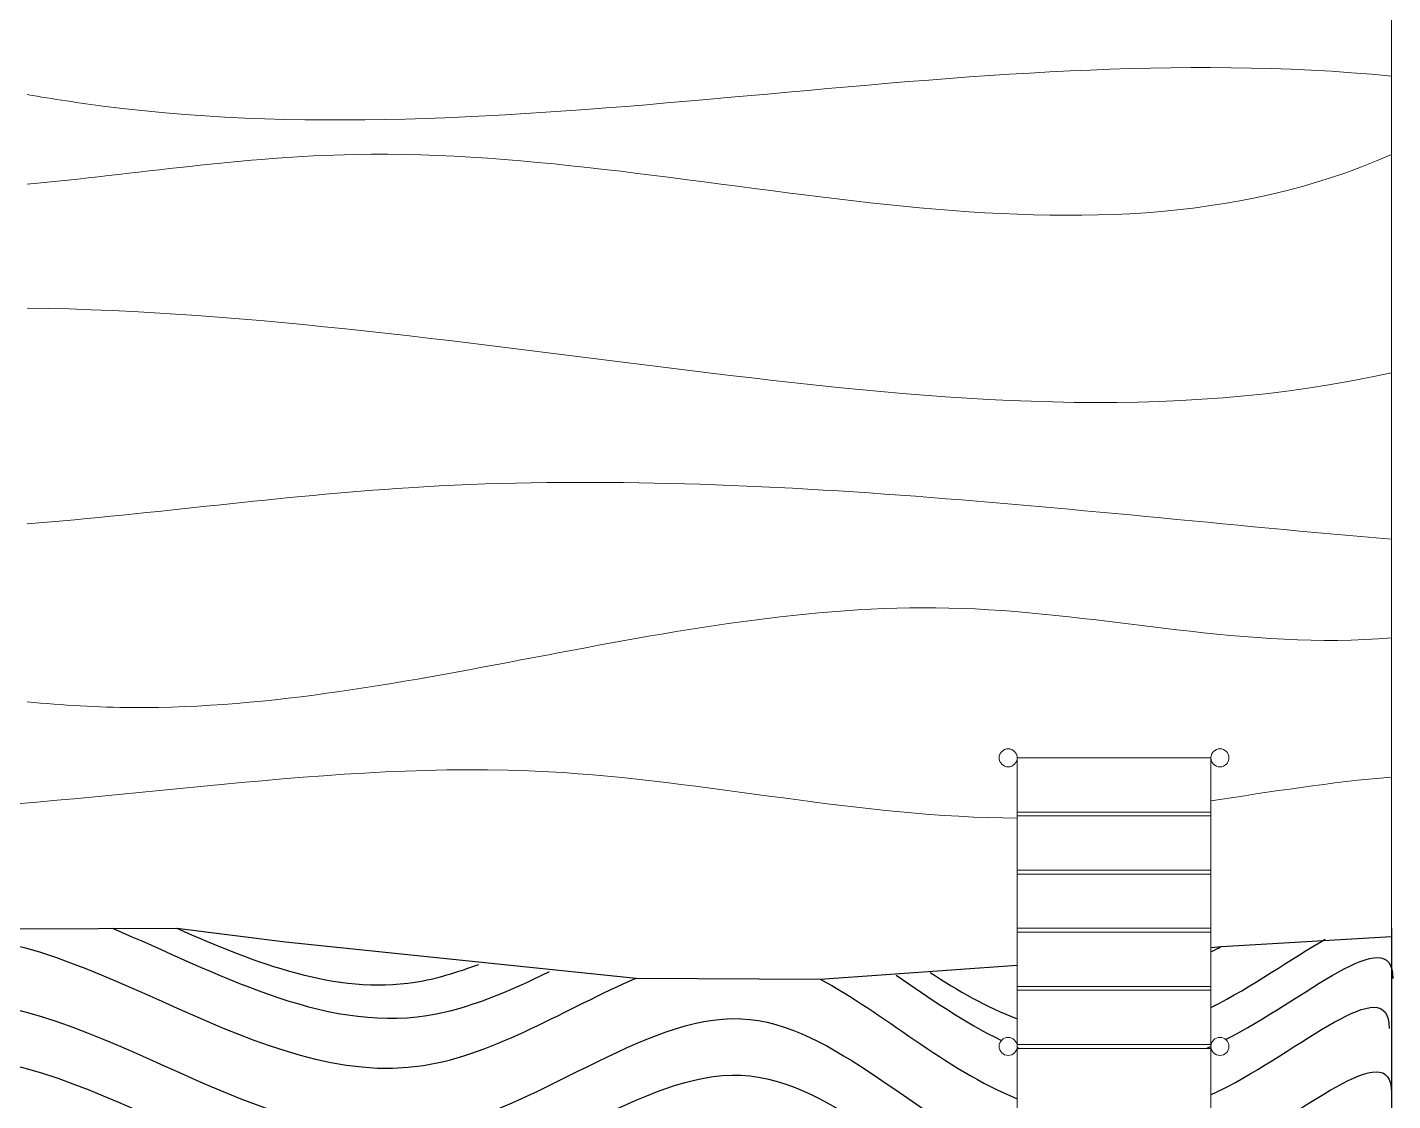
# Model space of a CAD drawing. Header units: millimetres. Extents: x 23333 to 28359, y 14545 to 18213.
# Drawn here: x 27301 to 28359, y 15806 to 16637 of the extents above; entities that cross this region are included whole.
import ezdxf

# ---------------------------------------------------------------- set-up
doc = ezdxf.new("R2010")
doc.units = ezdxf.units.MM
doc.layers.get('0').update_dxf_attribs({"lineweight": 18})
doc.layers.add('acqua', color=140, linetype='Continuous')
doc.layers.add('curve di livello', color=6, linetype='Continuous', lineweight=18)
doc.layers.add('Wall', color=7, linetype='Continuous', lineweight=20)

msp = doc.modelspace()

# ---------------------------------------------------------------- linework, layer by layer
msp.add_line((28357.7, 17939.2), (28357.7, 15939.2))
at = {"layer": 'acqua'}
for p, q in [((27295.3, 15938.9), (27416.9, 15939.2)), ((27416.9, 15939.2), (27501.1, 15928.6)), ((28357.7, 15939.2), (28357.7, 15617.2)), ((27501.1, 15928.6), (27772.7, 15900.6)), ((28217.8, 15924.4), (28226.1, 15925.1)), ((28226.1, 15925.1), (28357.7, 15932.9)), ((27915.2, 15899.8), (28067.8, 15910.6)), ((27772.7, 15900.6), (27915.2, 15899.8))]:
    msp.add_line(p, q, dxfattribs=at)
for points in [[(28229.2, 15853.1), (28289.3, 15883.3), (28358.6, 15946.3), (28358.6, 15900.3)], [(27974, 15903), (28000, 15885.1), (28026.7, 15866.3), (28055.6, 15852.4)], [(28000.4, 15904.9), (28021.8, 15891), (28044, 15878.1), (28067.8, 15869.2)], [(27915.2, 15899.8), (27963.6, 15874.3), (28011.6, 15830.2), (28067.8, 15807.2)], [(28067.7, 15846.9), (28068.3, 15846.7), (28068.8, 15846.5), (28069.3, 15846.2)], [(28214.3, 15846.2), (28215.5, 15846.7), (28216.6, 15847.2), (28217.8, 15847.7)]]:
    msp.add_open_spline(points, degree=3, dxfattribs=at)
for points, knots in [([(26652.2, 15899), (26743.2, 15873.1), (26950.1, 15767.1), (27251, 16037.3), (27536.2, 15758.8), (27719.6, 15877.9), (27772.7, 15900.6)], [332.204834, 332.204834, 332.204834, 332.204834, 613.855116, 927.042642, 1318.144685, 1489.112968, 1489.112968, 1489.112968, 1489.112968]), ([(27367.2, 15939.2), (27447.6, 15905.3), (27560.9, 15840.9), (27674.3, 15890.5), (27705.6, 15905.7)], [1067.948856, 1067.948856, 1067.948856, 1067.948856, 1318.144685, 1415.624607, 1415.624607, 1415.624607, 1415.624607]), ([(27416.9, 15939.2), (27478.2, 15912.2), (27556.3, 15881.5), (27634.4, 15905.1), (27650.8, 15911.3)], [1128.832023, 1128.832023, 1128.832023, 1128.832023, 1318.144685, 1368.468754, 1368.468754, 1368.468754, 1368.468754]), ([(28217.8, 15877.9), (28218.1, 15878.1), (28248.5, 15893), (28281.3, 15916.7), (28306.4, 15930.7)], [1963.837878, 1963.837878, 1963.837878, 1963.837878, 1964.650571, 2033.827733, 2033.827733, 2033.827733, 2033.827733]), ([(28217.8, 15920.9), (28218.1, 15921.1), (28220.9, 15922.4), (28223.6, 15923.8), (28226.1, 15925.1)], [1963.837878, 1963.837878, 1963.837878, 1963.837878, 1964.650571, 1970.170824, 1970.170824, 1970.170824, 1970.170824]), ([(28217.8, 15810.3), (28220.3, 15811.5), (28282.8, 15841.1), (28355.9, 15908.1), (28355.9, 15861.7)], [1958.848784, 1958.848784, 1958.848784, 1958.848784, 1964.650571, 2103.747507, 2103.747507, 2103.747507, 2103.747507]), ([(26357.9, 15759.3), (26408.4, 15802.6), (26575.1, 15945.3), (26907.2, 15677.1), (27252.7, 15987.4), (27566.6, 15680.9), (27860.2, 15946.2), (27990.6, 15788.5), (28072.1, 15756.2)], [0.234676, 0.234676, 0.234676, 0.234676, 185.90905, 613.855116, 927.042642, 1318.144685, 1576.900583, 1826.872542, 1826.872542, 1826.872542, 1826.872542]), ([(28217.8, 15759.6), (28220.8, 15761), (28283.8, 15790.6), (28357.7, 15858.2), (28357.7, 15811.8)], [1957.466821, 1957.466821, 1957.466821, 1957.466821, 1964.650571, 2103.747507, 2103.747507, 2103.747507, 2103.747507]), ([(26357.9, 15715.7), (26408.4, 15758.9), (26575.2, 15901.5), (26907.2, 15633.4), (27252.7, 15943.6), (27566.6, 15637.2), (27861.2, 15903.4), (27992.3, 15742.7), (28075.4, 15711.2)], [0.314982, 0.314982, 0.314982, 0.314982, 185.90905, 613.855116, 927.042642, 1318.144685, 1576.900583, 1830.222935, 1830.222935, 1830.222935, 1830.222935]), ([(28206.5, 15711.2), (28213.2, 15713.8), (28279.3, 15742.7), (28357.7, 15814.4), (28357.7, 15768.1)], [1948.600278, 1948.600278, 1948.600278, 1948.600278, 1964.650571, 2103.747507, 2103.747507, 2103.747507, 2103.747507])]:
    msp.add_open_spline(points, degree=3, knots=knots, dxfattribs=at)
at = {"layer": 'curve di livello'}
for points, knots in [([(27301.2, 16584.8), (27321.4, 16581.3), (27668.9, 16528.1), (28027.1, 16631.1), (28357.6, 16599.1), (28357.6, 16599.1), (28357.6, 16599.1), (28357.6, 16599.1), (28357.6, 16599), (28357.7, 16599), (28357.7, 16599)], [952.435008, 952.435008, 952.435008, 952.435008, 1013.900228, 2009.947904, 2009.947904, 2009.947904, 2009.948687, 2009.948687, 2009.948687, 2010.018952, 2010.018952, 2010.018952, 2010.018952]), ([(27301.2, 16515.3), (27384.8, 16523.3), (27738, 16579.4), (28113, 16429.8), (28357.6, 16538.4), (28357.6, 16538.4), (28357.6, 16538.4), (28357.6, 16538.4), (28357.6, 16538.4), (28357.7, 16538.4), (28357.7, 16538.4)], [948.136507, 948.136507, 948.136507, 948.136507, 1199.951019, 2002.883229, 2002.883229, 2002.883229, 2002.885334, 2002.885334, 2002.885334, 2002.970377, 2002.970377, 2002.970377, 2002.970377]), ([(27301.2, 16419.5), (27476.1, 16417), (27827.6, 16364.8), (28185.6, 16330.7), (28357.6, 16369.4), (28357.6, 16369.4), (28357.6, 16369.4), (28357.6, 16369.4), (28357.6, 16369.4), (28357.7, 16369.4), (28357.7, 16369.4)], [947.742027, 947.742027, 947.742027, 947.742027, 1475.410206, 2004.14526, 2004.14526, 2004.14526, 2004.146467, 2004.146467, 2004.146467, 2004.226908, 2004.226908, 2004.226908, 2004.226908]), ([(27301.2, 16252.4), (27399.7, 16260.2), (27750.6, 16309.8), (28104.5, 16262.2), (28357.6, 16240.4), (28357.6, 16240.4), (28357.6, 16240.4), (28357.6, 16240.4), (28357.6, 16240.4), (28357.7, 16240.4), (28357.7, 16240.4)], [946.255727, 946.255727, 946.255727, 946.255727, 1242.735896, 2004.889476, 2004.889476, 2004.889476, 2004.889607, 2004.889607, 2004.889607, 2004.969426, 2004.969426, 2004.969426, 2004.969426]), ([(27301.2, 16114.5), (27328.5, 16111.9), (27569.5, 16097.8), (27920.2, 16238.6), (28246.9, 16154.4), (28357.7, 16164.1), (28357.7, 16164.1), (28357.7, 16164.1), (28357.7, 16164.1), (28357.7, 16164.1), (28357.7, 16164.1), (28357.7, 16164.1)], [950.943563, 950.943563, 950.943563, 950.943563, 1033.490488, 1679.853616, 2013.397423, 2013.397423, 2013.397423, 2013.399494, 2013.399494, 2013.399494, 2013.420108, 2013.420108, 2013.420108, 2013.420108]), ([(27197.7, 16030.3), (27366.5, 16035.1), (27657.8, 16094.3), (27947.3, 16024.8), (28067.8, 16024.6)], [851.89565, 851.89565, 851.89565, 851.89565, 1359.236516, 1723.307966, 1723.307966, 1723.307966, 1723.307966])]:
    msp.add_open_spline(points, degree=3, knots=knots, dxfattribs=at)
msp.add_open_spline([(28217.8, 16038), (28264.3, 16044.8), (28310.9, 16052.5), (28357.7, 16056.3)], degree=3, dxfattribs=at)
at = {"layer": 'Wall'}
for p, q in [((28357.7, 16240.4), (28357.7, 15617.2)), ((28217.8, 16071.2), (28067.8, 16071.2)), ((28067.8, 15624.2), (28067.8, 16071.2)), ((28217.8, 15624.2), (28217.8, 16071.2)), ((28217.8, 16029.2), (28067.8, 16029.2)), ((28217.8, 16026.2), (28067.8, 16026.2)), ((28217.8, 15984.2), (28067.8, 15984.2)), ((28217.8, 15981.2), (28067.8, 15981.2)), ((28217.8, 15939.2), (28067.8, 15939.2)), ((28217.8, 15936.2), (28067.8, 15936.2)), ((28217.8, 15894.2), (28067.8, 15894.2)), ((28217.8, 15891.2), (28067.8, 15891.2)), ((28217.8, 15849.2), (28067.8, 15849.2)), ((28067.8, 15846.2), (28217.8, 15846.2))]:
    msp.add_line(p, q, dxfattribs=at)
for centre in [(28060.8, 16071.2), (28224.8, 16071.2), (28060.8, 15847.7), (28224.8, 15847.7)]:
    msp.add_circle(centre, 7, dxfattribs=at)

doc.saveas('drawing.dxf')
